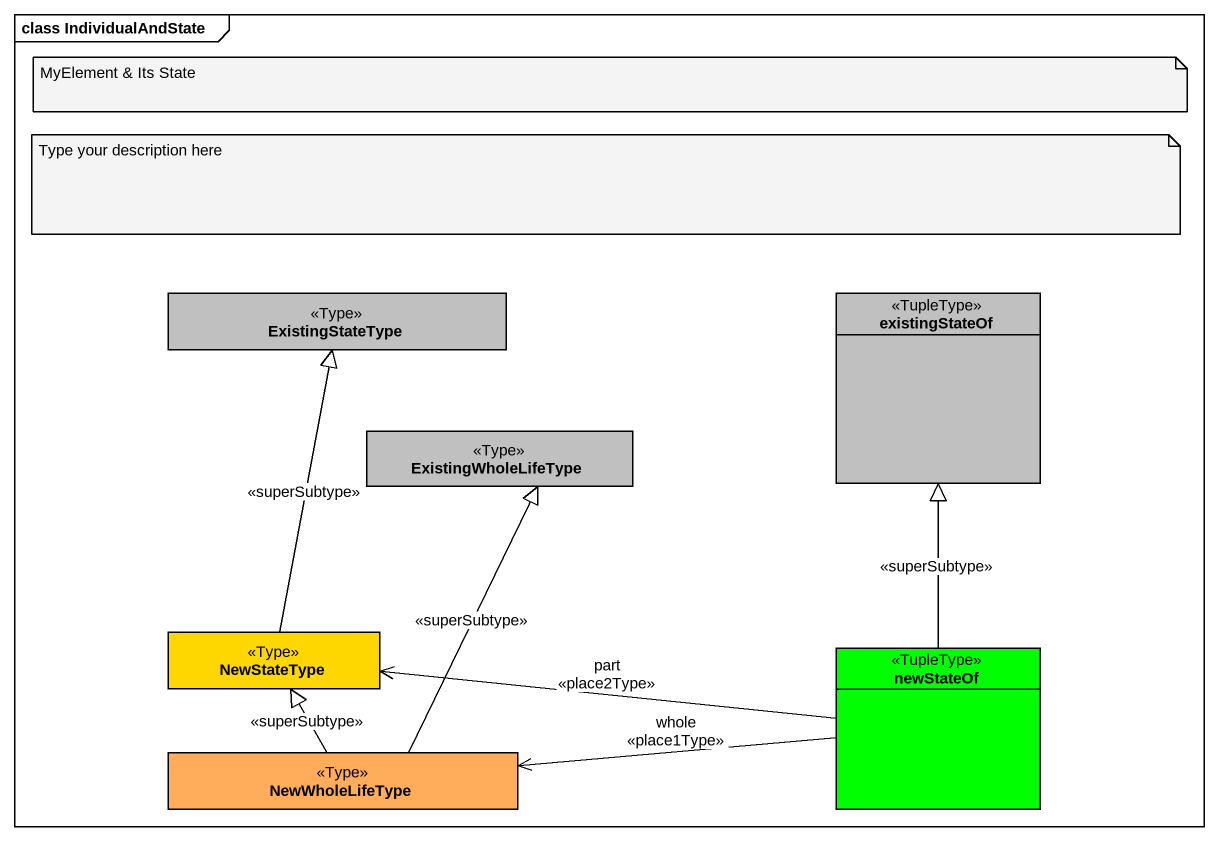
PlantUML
@startuml
mainframe class IndividualAndState
hide circle
hide empty members
class ExistingStateType <<Type>> #C0C0C0
class existingStateOf <<TupleType>> #C0C0C0
class ExistingWholeLifeType <<Type>> #C0C0C0
class NewStateType <<Type>> #FFD700
class newStateOf <<TupleType>> #00FF00
class NewWholeLifeType <<Type>> #FFAD5B
NewStateType -up-|> ExistingStateType : <<superSubtype>>
newStateOf -up-|> existingStateOf : <<superSubtype>>
newStateOf -left-> NewStateType : part\n<<place2Type>>
newStateOf -left-> NewWholeLifeType : whole\n<<place1Type>>
NewWholeLifeType -up-|> ExistingWholeLifeType : <<superSubtype>>
NewWholeLifeType -up-|> NewStateType : <<superSubtype>>
note as N1
  MyElement & Its State
end note
note as N2
  Type your description here
end note
@enduml
